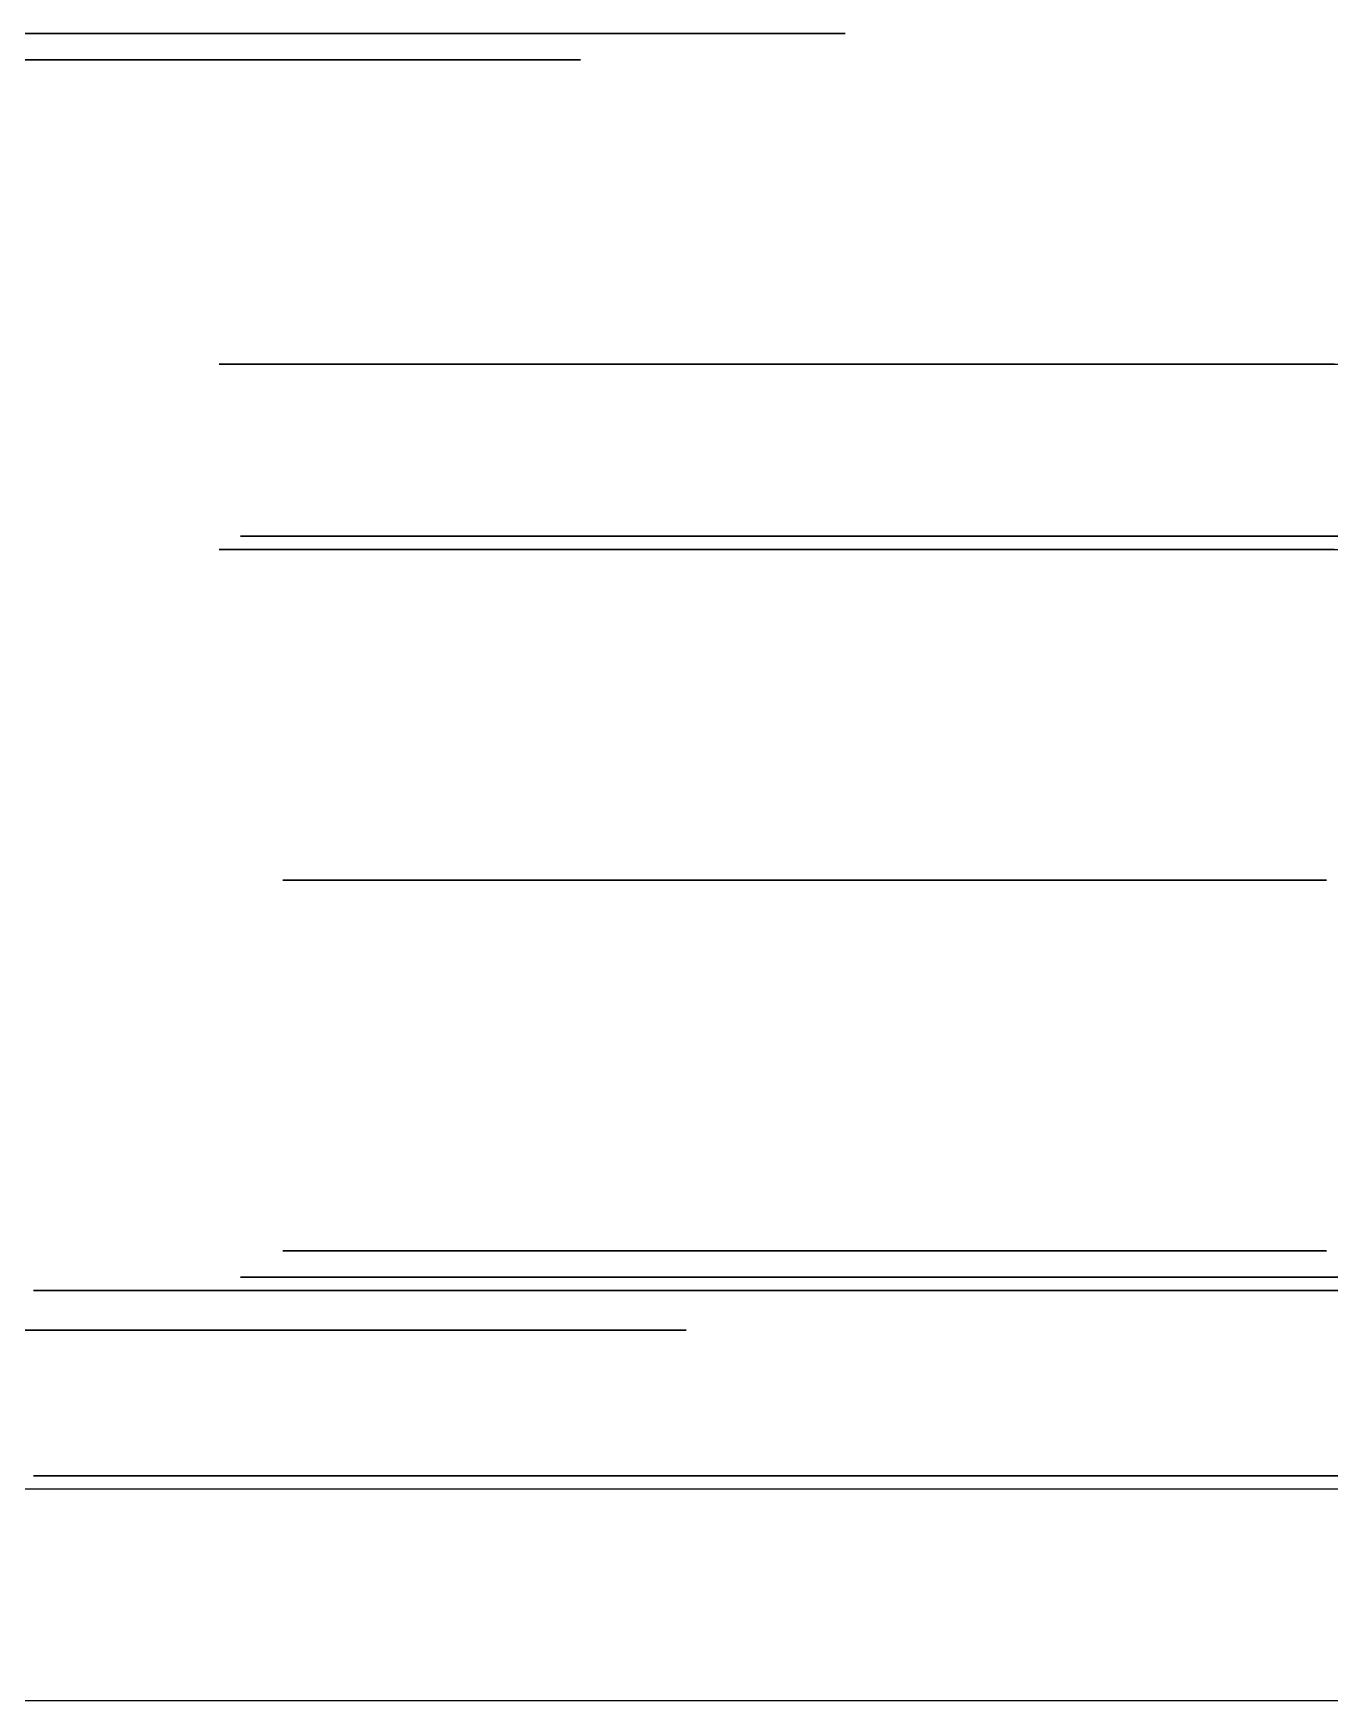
# Model space of a CAD drawing. Header units: millimetres. Extents: x -610 to 577, y -771 to 522.
# Drawn here: x -127.6 to -103.11, y 105 to 136.5 of the extents above; entities that cross this region are included whole.
import ezdxf

# ---------------------------------------------------------------- set-up
doc = ezdxf.new("R2010")
doc.units = ezdxf.units.MM
doc.layers.add('HIDDEN', color=8, linetype='Continuous')
doc.layers.add('VISIBLE', color=7, linetype='Continuous')

msp = doc.modelspace()

# ---------------------------------------------------------------- linework, layer by layer
at = {"layer": 'HIDDEN'}
for points in [[(-129.838, 136.5), (-127.133, 136.5)], [(-127.133, 136.5), (-129.838, 136.5)], [(-127.133, 136.5), (-124.261, 136.5)], [(-124.261, 136.5), (-127.133, 136.5)], [(-121.39, 136.5), (-124.261, 136.5)], [(-124.261, 136.5), (-121.39, 136.5)], [(-118.685, 136.5), (-121.39, 136.5)], [(-121.39, 136.5), (-118.685, 136.5)], [(-116.304, 136.5), (-118.685, 136.5)], [(-118.685, 136.5), (-116.304, 136.5)], [(-114.386, 136.5), (-116.304, 136.5)], [(-116.304, 136.5), (-114.386, 136.5)], [(-113.041, 136.5), (-114.386, 136.5)], [(-114.386, 136.5), (-113.041, 136.5)], [(-112.349, 136.5), (-113.041, 136.5)], [(-113.041, 136.5), (-112.349, 136.5)], [(-112.261, 136.5), (-112.349, 136.5)], [(-112.349, 136.5), (-112.261, 136.5)], [(-128.903, 136), (-127.514, 136)], [(-127.514, 136), (-128.903, 136)], [(-127.514, 136), (-125.937, 136)], [(-125.937, 136), (-127.514, 136)], [(-125.937, 136), (-124.261, 136)], [(-124.261, 136), (-125.937, 136)], [(-122.586, 136), (-124.261, 136)], [(-124.261, 136), (-122.586, 136)], [(-121.008, 136), (-122.586, 136)], [(-122.586, 136), (-121.008, 136)], [(-119.619, 136), (-121.008, 136)], [(-121.008, 136), (-119.619, 136)], [(-118.5, 136), (-119.619, 136)], [(-119.619, 136), (-118.5, 136)], [(-117.716, 136), (-118.5, 136)], [(-118.5, 136), (-117.716, 136)], [(-117.312, 136), (-117.716, 136)], [(-117.716, 136), (-117.312, 136)], [(-117.261, 136), (-117.312, 136)], [(-117.312, 136), (-117.261, 136)], [(-124.085, 130.25), (-123.989, 130.25)], [(-124.082, 130.25), (-124.085, 130.25)], [(-123.908, 130.25), (-124.082, 130.25)], [(-123.989, 130.25), (-123.634, 130.25)], [(-123.477, 130.25), (-123.908, 130.25)], [(-123.634, 130.25), (-123.038, 130.25)], [(-122.814, 130.25), (-123.477, 130.25)], [(-123.038, 130.25), (-122.235, 130.25)], [(-121.958, 130.25), (-122.814, 130.25)], [(-122.235, 130.25), (-121.273, 130.25)], [(-122.112, 130.25), (-122.015, 130.25)], [(-122.108, 130.25), (-122.112, 130.25)], [(-121.935, 130.25), (-122.108, 130.25)], [(-122.015, 130.25), (-121.66, 130.25)], [(-120.958, 130.25), (-121.958, 130.25)], [(-121.504, 130.25), (-121.935, 130.25)], [(-121.66, 130.25), (-121.064, 130.25)], [(-120.841, 130.25), (-121.504, 130.25)], [(-121.273, 130.25), (-120.207, 130.25)], [(-121.064, 130.25), (-120.262, 130.25)], [(-119.872, 130.25), (-120.958, 130.25)], [(-119.984, 130.25), (-120.841, 130.25)], [(-120.262, 130.25), (-119.299, 130.25)], [(-120.207, 130.25), (-119.098, 130.25)], [(-118.984, 130.25), (-119.984, 130.25)], [(-118.764, 130.25), (-119.872, 130.25)], [(-119.299, 130.25), (-118.233, 130.25)], [(-119.098, 130.25), (-118.013, 130.25)], [(-117.898, 130.25), (-118.984, 130.25)], [(-117.697, 130.25), (-118.764, 130.25)], [(-118.233, 130.25), (-117.125, 130.25)], [(-118.013, 130.25), (-117.013, 130.25)], [(-116.79, 130.25), (-117.898, 130.25)], [(-116.735, 130.25), (-117.697, 130.25)], [(-117.125, 130.25), (-116.039, 130.25)], [(-117.013, 130.25), (-116.156, 130.25)], [(-115.724, 130.25), (-116.79, 130.25)], [(-115.932, 130.25), (-116.735, 130.25)], [(-116.156, 130.25), (-115.493, 130.25)], [(-116.039, 130.25), (-115.039, 130.25)], [(-115.336, 130.25), (-115.932, 130.25)], [(-114.761, 130.25), (-115.724, 130.25)], [(-115.6, 130.25), (-115.504, 130.25)], [(-115.597, 130.25), (-115.6, 130.25)], [(-115.423, 130.25), (-115.597, 130.25)], [(-115.504, 130.25), (-115.149, 130.25)], [(-115.493, 130.25), (-115.062, 130.25)], [(-114.992, 130.25), (-115.423, 130.25)], [(-114.981, 130.25), (-115.336, 130.25)], [(-115.149, 130.25), (-114.553, 130.25)], [(-115.062, 130.25), (-114.888, 130.25)], [(-115.039, 130.25), (-114.183, 130.25)], [(-114.329, 130.25), (-114.992, 130.25)], [(-114.885, 130.25), (-114.981, 130.25)], [(-114.888, 130.25), (-114.885, 130.25)], [(-113.959, 130.25), (-114.761, 130.25)], [(-114.553, 130.25), (-113.75, 130.25)], [(-113.472, 130.25), (-114.329, 130.25)], [(-114.183, 130.25), (-113.52, 130.25)], [(-113.363, 130.25), (-113.959, 130.25)], [(-113.75, 130.25), (-112.788, 130.25)], [(-113.52, 130.25), (-113.089, 130.25)], [(-112.472, 130.25), (-113.472, 130.25)], [(-113.008, 130.25), (-113.363, 130.25)], [(-113.089, 130.25), (-112.915, 130.25)], [(-112.912, 130.25), (-113.008, 130.25)], [(-112.915, 130.25), (-112.912, 130.25)], [(-112.788, 130.25), (-111.721, 130.25)], [(-111.387, 130.25), (-112.472, 130.25)], [(-111.721, 130.25), (-110.613, 130.25)], [(-110.278, 130.25), (-111.387, 130.25)], [(-111.165, 130.25), (-111.069, 130.25)], [(-111.162, 130.25), (-111.165, 130.25)], [(-110.988, 130.25), (-111.162, 130.25)], [(-111.069, 130.25), (-110.714, 130.25)], [(-110.557, 130.25), (-110.988, 130.25)], [(-110.714, 130.25), (-110.118, 130.25)], [(-110.613, 130.25), (-109.528, 130.25)], [(-109.894, 130.25), (-110.557, 130.25)], [(-109.212, 130.25), (-110.278, 130.25)], [(-110.118, 130.25), (-109.315, 130.25)], [(-109.038, 130.25), (-109.894, 130.25)], [(-109.528, 130.25), (-108.527, 130.25)], [(-109.315, 130.25), (-108.353, 130.25)], [(-108.25, 130.25), (-109.212, 130.25)], [(-108.038, 130.25), (-109.038, 130.25)], [(-108.527, 130.25), (-107.671, 130.25)], [(-108.353, 130.25), (-107.287, 130.25)], [(-107.447, 130.25), (-108.25, 130.25)], [(-106.952, 130.25), (-108.038, 130.25)], [(-107.671, 130.25), (-107.008, 130.25)], [(-106.851, 130.25), (-107.447, 130.25)], [(-107.287, 130.25), (-106.179, 130.25)], [(-107.008, 130.25), (-106.577, 130.25)], [(-105.844, 130.25), (-106.952, 130.25)], [(-106.496, 130.25), (-106.851, 130.25)], [(-106.577, 130.25), (-106.403, 130.25)], [(-106.4, 130.25), (-106.496, 130.25)], [(-106.403, 130.25), (-106.4, 130.25)], [(-106.179, 130.25), (-105.093, 130.25)], [(-104.778, 130.25), (-105.844, 130.25)], [(-105.093, 130.25), (-104.093, 130.25)], [(-103.815, 130.25), (-104.778, 130.25)], [(-104.093, 130.25), (-103.236, 130.25)], [(-103.013, 130.25), (-103.815, 130.25)], [(-103.236, 130.25), (-102.573, 130.25)], [(-123.685, 127), (-123.597, 127)], [(-123.682, 127), (-123.685, 127)], [(-123.524, 127), (-123.682, 127)], [(-123.597, 127), (-123.273, 127)], [(-123.13, 127), (-123.524, 127)], [(-123.273, 127), (-122.729, 127)], [(-122.525, 127), (-123.13, 127)], [(-122.729, 127), (-121.996, 127)], [(-121.743, 127), (-122.525, 127)], [(-121.996, 127), (-121.117, 127)], [(-120.83, 127), (-121.743, 127)], [(-121.712, 127), (-121.624, 127)], [(-121.709, 127), (-121.712, 127)], [(-121.55, 127), (-121.709, 127)], [(-121.624, 127), (-121.3, 127)], [(-121.156, 127), (-121.55, 127)], [(-121.3, 127), (-120.755, 127)], [(-120.551, 127), (-121.156, 127)], [(-121.117, 127), (-120.144, 127)], [(-119.838, 127), (-120.83, 127)], [(-120.755, 127), (-120.023, 127)], [(-119.769, 127), (-120.551, 127)], [(-120.144, 127), (-119.132, 127)], [(-120.023, 127), (-119.144, 127)], [(-118.826, 127), (-119.838, 127)], [(-118.856, 127), (-119.769, 127)], [(-119.144, 127), (-118.17, 127)], [(-119.132, 127), (-118.141, 127)], [(-117.865, 127), (-118.856, 127)], [(-117.853, 127), (-118.826, 127)], [(-118.17, 127), (-117.158, 127)], [(-118.141, 127), (-117.228, 127)], [(-116.853, 127), (-117.865, 127)], [(-116.974, 127), (-117.853, 127)], [(-117.228, 127), (-116.446, 127)], [(-117.158, 127), (-116.167, 127)], [(-116.241, 127), (-116.974, 127)], [(-115.879, 127), (-116.853, 127)], [(-116.446, 127), (-115.84, 127)], [(-115.697, 127), (-116.241, 127)], [(-116.167, 127), (-115.254, 127)], [(-115.001, 127), (-115.879, 127)], [(-115.84, 127), (-115.447, 127)], [(-115.373, 127), (-115.697, 127)], [(-115.447, 127), (-115.288, 127)], [(-115.285, 127), (-115.373, 127)], [(-115.288, 127), (-115.285, 127)], [(-115.254, 127), (-114.472, 127)], [(-115.2, 127), (-115.112, 127)], [(-115.197, 127), (-115.2, 127)], [(-115.038, 127), (-115.197, 127)], [(-115.112, 127), (-114.788, 127)], [(-114.645, 127), (-115.038, 127)], [(-114.268, 127), (-115.001, 127)], [(-114.788, 127), (-114.244, 127)], [(-114.039, 127), (-114.645, 127)], [(-114.472, 127), (-113.867, 127)], [(-113.724, 127), (-114.268, 127)], [(-114.244, 127), (-113.511, 127)], [(-113.257, 127), (-114.039, 127)], [(-113.867, 127), (-113.473, 127)], [(-113.399, 127), (-113.724, 127)], [(-113.511, 127), (-112.632, 127)], [(-113.473, 127), (-113.314, 127)], [(-113.312, 127), (-113.399, 127)], [(-113.314, 127), (-113.312, 127)], [(-112.344, 127), (-113.257, 127)], [(-112.632, 127), (-111.659, 127)], [(-111.353, 127), (-112.344, 127)], [(-111.659, 127), (-110.647, 127)], [(-110.341, 127), (-111.353, 127)], [(-110.765, 127), (-110.677, 127)], [(-110.762, 127), (-110.765, 127)], [(-110.604, 127), (-110.762, 127)], [(-110.677, 127), (-110.353, 127)], [(-110.647, 127), (-109.656, 127)], [(-110.21, 127), (-110.604, 127)], [(-110.353, 127), (-109.809, 127)], [(-109.368, 127), (-110.341, 127)], [(-109.605, 127), (-110.21, 127)], [(-109.809, 127), (-109.076, 127)], [(-109.656, 127), (-108.742, 127)], [(-108.823, 127), (-109.605, 127)], [(-108.489, 127), (-109.368, 127)], [(-109.076, 127), (-108.198, 127)], [(-107.91, 127), (-108.823, 127)], [(-108.742, 127), (-107.96, 127)], [(-107.756, 127), (-108.489, 127)], [(-108.198, 127), (-107.224, 127)], [(-107.96, 127), (-107.355, 127)], [(-106.918, 127), (-107.91, 127)], [(-107.212, 127), (-107.756, 127)], [(-107.355, 127), (-106.962, 127)], [(-107.224, 127), (-106.212, 127)], [(-106.888, 127), (-107.212, 127)], [(-106.962, 127), (-106.803, 127)], [(-105.907, 127), (-106.918, 127)], [(-106.8, 127), (-106.888, 127)], [(-106.803, 127), (-106.8, 127)], [(-106.212, 127), (-105.221, 127)], [(-104.933, 127), (-105.907, 127)], [(-105.221, 127), (-104.308, 127)], [(-104.054, 127), (-104.933, 127)], [(-104.308, 127), (-103.526, 127)], [(-103.322, 127), (-104.054, 127)], [(-103.526, 127), (-102.92, 127)], [(-102.777, 127), (-103.322, 127)], [(-124.085, 126.75), (-123.989, 126.75)], [(-124.082, 126.75), (-124.085, 126.75)], [(-123.908, 126.75), (-124.082, 126.75)], [(-123.989, 126.75), (-123.634, 126.75)], [(-123.477, 126.75), (-123.908, 126.75)], [(-123.634, 126.75), (-123.038, 126.75)], [(-122.814, 126.75), (-123.477, 126.75)], [(-123.038, 126.75), (-122.235, 126.75)], [(-121.958, 126.75), (-122.814, 126.75)], [(-122.235, 126.75), (-121.273, 126.75)], [(-122.112, 126.75), (-122.015, 126.75)], [(-122.108, 126.75), (-122.112, 126.75)], [(-121.935, 126.75), (-122.108, 126.75)], [(-122.015, 126.75), (-121.66, 126.75)], [(-120.958, 126.75), (-121.958, 126.75)], [(-121.504, 126.75), (-121.935, 126.75)], [(-121.66, 126.75), (-121.064, 126.75)], [(-120.841, 126.75), (-121.504, 126.75)], [(-121.273, 126.75), (-120.207, 126.75)], [(-121.064, 126.75), (-120.262, 126.75)], [(-119.872, 126.75), (-120.958, 126.75)], [(-119.984, 126.75), (-120.841, 126.75)], [(-120.262, 126.75), (-119.299, 126.75)], [(-120.207, 126.75), (-119.098, 126.75)], [(-118.984, 126.75), (-119.984, 126.75)], [(-118.764, 126.75), (-119.872, 126.75)], [(-119.299, 126.75), (-118.233, 126.75)], [(-119.098, 126.75), (-118.013, 126.75)], [(-117.898, 126.75), (-118.984, 126.75)], [(-117.697, 126.75), (-118.764, 126.75)], [(-118.233, 126.75), (-117.125, 126.75)], [(-118.013, 126.75), (-117.013, 126.75)], [(-116.79, 126.75), (-117.898, 126.75)], [(-116.735, 126.75), (-117.697, 126.75)], [(-117.125, 126.75), (-116.039, 126.75)], [(-117.013, 126.75), (-116.156, 126.75)], [(-115.724, 126.75), (-116.79, 126.75)], [(-115.932, 126.75), (-116.735, 126.75)], [(-116.156, 126.75), (-115.493, 126.75)], [(-116.039, 126.75), (-115.039, 126.75)], [(-115.336, 126.75), (-115.932, 126.75)], [(-114.761, 126.75), (-115.724, 126.75)], [(-115.6, 126.75), (-115.504, 126.75)], [(-115.597, 126.75), (-115.6, 126.75)], [(-115.423, 126.75), (-115.597, 126.75)], [(-115.504, 126.75), (-115.149, 126.75)], [(-115.493, 126.75), (-115.062, 126.75)], [(-114.992, 126.75), (-115.423, 126.75)], [(-114.981, 126.75), (-115.336, 126.75)], [(-115.149, 126.75), (-114.553, 126.75)], [(-115.062, 126.75), (-114.888, 126.75)], [(-115.039, 126.75), (-114.183, 126.75)], [(-114.329, 126.75), (-114.992, 126.75)], [(-114.885, 126.75), (-114.981, 126.75)], [(-114.888, 126.75), (-114.885, 126.75)], [(-113.959, 126.75), (-114.761, 126.75)], [(-114.553, 126.75), (-113.75, 126.75)], [(-113.472, 126.75), (-114.329, 126.75)], [(-114.183, 126.75), (-113.52, 126.75)], [(-113.363, 126.75), (-113.959, 126.75)], [(-113.75, 126.75), (-112.788, 126.75)], [(-113.52, 126.75), (-113.089, 126.75)], [(-112.472, 126.75), (-113.472, 126.75)], [(-113.008, 126.75), (-113.363, 126.75)], [(-113.089, 126.75), (-112.915, 126.75)], [(-112.912, 126.75), (-113.008, 126.75)], [(-112.915, 126.75), (-112.912, 126.75)], [(-112.788, 126.75), (-111.721, 126.75)], [(-111.387, 126.75), (-112.472, 126.75)], [(-111.721, 126.75), (-110.613, 126.75)], [(-110.278, 126.75), (-111.387, 126.75)], [(-111.165, 126.75), (-111.069, 126.75)], [(-111.162, 126.75), (-111.165, 126.75)], [(-110.988, 126.75), (-111.162, 126.75)], [(-111.069, 126.75), (-110.714, 126.75)], [(-110.557, 126.75), (-110.988, 126.75)], [(-110.714, 126.75), (-110.118, 126.75)], [(-110.613, 126.75), (-109.528, 126.75)], [(-109.894, 126.75), (-110.557, 126.75)], [(-109.212, 126.75), (-110.278, 126.75)], [(-110.118, 126.75), (-109.315, 126.75)], [(-109.038, 126.75), (-109.894, 126.75)], [(-109.528, 126.75), (-108.527, 126.75)], [(-109.315, 126.75), (-108.353, 126.75)], [(-108.25, 126.75), (-109.212, 126.75)], [(-108.038, 126.75), (-109.038, 126.75)], [(-108.527, 126.75), (-107.671, 126.75)], [(-108.353, 126.75), (-107.287, 126.75)], [(-107.447, 126.75), (-108.25, 126.75)], [(-106.952, 126.75), (-108.038, 126.75)], [(-107.671, 126.75), (-107.008, 126.75)], [(-106.851, 126.75), (-107.447, 126.75)], [(-107.287, 126.75), (-106.179, 126.75)], [(-107.008, 126.75), (-106.577, 126.75)], [(-105.844, 126.75), (-106.952, 126.75)], [(-106.496, 126.75), (-106.851, 126.75)], [(-106.577, 126.75), (-106.403, 126.75)], [(-106.4, 126.75), (-106.496, 126.75)], [(-106.403, 126.75), (-106.4, 126.75)], [(-106.179, 126.75), (-105.093, 126.75)], [(-104.778, 126.75), (-105.844, 126.75)], [(-105.093, 126.75), (-104.093, 126.75)], [(-103.815, 126.75), (-104.778, 126.75)], [(-104.093, 126.75), (-103.236, 126.75)], [(-103.013, 126.75), (-103.815, 126.75)], [(-103.236, 126.75), (-102.573, 126.75)], [(-122.885, 120.5), (-122.814, 120.5)], [(-122.883, 120.5), (-122.885, 120.5)], [(-122.754, 120.5), (-122.883, 120.5)], [(-122.814, 120.5), (-122.552, 120.5)], [(-122.436, 120.5), (-122.754, 120.5)], [(-122.552, 120.5), (-122.111, 120.5)], [(-121.946, 120.5), (-122.436, 120.5)], [(-122.111, 120.5), (-121.518, 120.5)], [(-121.313, 120.5), (-121.946, 120.5)], [(-121.518, 120.5), (-120.807, 120.5)], [(-120.573, 120.5), (-121.313, 120.5)], [(-120.912, 120.5), (-120.84, 120.5)], [(-120.909, 120.5), (-120.912, 120.5)], [(-120.781, 120.5), (-120.909, 120.5)], [(-120.84, 120.5), (-120.578, 120.5)], [(-120.807, 120.5), (-120.018, 120.5)], [(-120.462, 120.5), (-120.781, 120.5)], [(-120.578, 120.5), (-120.137, 120.5)], [(-119.771, 120.5), (-120.573, 120.5)], [(-119.972, 120.5), (-120.462, 120.5)], [(-120.137, 120.5), (-119.544, 120.5)], [(-120.018, 120.5), (-119.199, 120.5)], [(-119.339, 120.5), (-119.972, 120.5)], [(-118.952, 120.5), (-119.771, 120.5)], [(-119.544, 120.5), (-118.833, 120.5)], [(-118.6, 120.5), (-119.339, 120.5)], [(-119.199, 120.5), (-118.397, 120.5)], [(-118.164, 120.5), (-118.952, 120.5)], [(-118.833, 120.5), (-118.045, 120.5)], [(-117.797, 120.5), (-118.6, 120.5)], [(-118.397, 120.5), (-117.658, 120.5)], [(-117.452, 120.5), (-118.164, 120.5)], [(-118.045, 120.5), (-117.226, 120.5)], [(-116.978, 120.5), (-117.797, 120.5)], [(-117.658, 120.5), (-117.025, 120.5)], [(-116.859, 120.5), (-117.452, 120.5)], [(-117.226, 120.5), (-116.423, 120.5)], [(-117.025, 120.5), (-116.535, 120.5)], [(-116.19, 120.5), (-116.978, 120.5)], [(-116.419, 120.5), (-116.859, 120.5)], [(-116.535, 120.5), (-116.216, 120.5)], [(-116.423, 120.5), (-115.684, 120.5)], [(-116.156, 120.5), (-116.419, 120.5)], [(-116.216, 120.5), (-116.087, 120.5)], [(-115.479, 120.5), (-116.19, 120.5)], [(-116.085, 120.5), (-116.156, 120.5)], [(-116.087, 120.5), (-116.085, 120.5)], [(-115.684, 120.5), (-115.051, 120.5)], [(-114.886, 120.5), (-115.479, 120.5)], [(-115.051, 120.5), (-114.561, 120.5)], [(-114.445, 120.5), (-114.886, 120.5)], [(-114.561, 120.5), (-114.242, 120.5)], [(-114.183, 120.5), (-114.445, 120.5)], [(-114.4, 120.5), (-114.329, 120.5)], [(-114.398, 120.5), (-114.4, 120.5)], [(-114.269, 120.5), (-114.398, 120.5)], [(-114.329, 120.5), (-114.066, 120.5)], [(-113.951, 120.5), (-114.269, 120.5)], [(-114.242, 120.5), (-114.114, 120.5)], [(-114.112, 120.5), (-114.183, 120.5)], [(-114.114, 120.5), (-114.112, 120.5)], [(-114.066, 120.5), (-113.626, 120.5)], [(-113.46, 120.5), (-113.951, 120.5)], [(-113.626, 120.5), (-113.033, 120.5)], [(-112.827, 120.5), (-113.46, 120.5)], [(-113.033, 120.5), (-112.321, 120.5)], [(-112.088, 120.5), (-112.827, 120.5)], [(-112.321, 120.5), (-111.533, 120.5)], [(-111.286, 120.5), (-112.088, 120.5)], [(-111.533, 120.5), (-110.714, 120.5)], [(-110.467, 120.5), (-111.286, 120.5)], [(-110.714, 120.5), (-109.912, 120.5)], [(-109.679, 120.5), (-110.467, 120.5)], [(-109.965, 120.5), (-109.894, 120.5)], [(-109.963, 120.5), (-109.965, 120.5)], [(-109.834, 120.5), (-109.963, 120.5)], [(-109.912, 120.5), (-109.172, 120.5)], [(-109.894, 120.5), (-109.632, 120.5)], [(-109.516, 120.5), (-109.834, 120.5)], [(-108.967, 120.5), (-109.679, 120.5)], [(-109.632, 120.5), (-109.191, 120.5)], [(-109.026, 120.5), (-109.516, 120.5)], [(-109.191, 120.5), (-108.598, 120.5)], [(-109.172, 120.5), (-108.539, 120.5)], [(-108.393, 120.5), (-109.026, 120.5)], [(-108.374, 120.5), (-108.967, 120.5)], [(-108.598, 120.5), (-107.887, 120.5)], [(-108.539, 120.5), (-108.049, 120.5)], [(-107.654, 120.5), (-108.393, 120.5)], [(-107.933, 120.5), (-108.374, 120.5)], [(-108.049, 120.5), (-107.731, 120.5)], [(-107.671, 120.5), (-107.933, 120.5)], [(-107.887, 120.5), (-107.099, 120.5)], [(-107.731, 120.5), (-107.602, 120.5)], [(-107.6, 120.5), (-107.671, 120.5)], [(-106.851, 120.5), (-107.654, 120.5)], [(-107.602, 120.5), (-107.6, 120.5)], [(-107.099, 120.5), (-106.28, 120.5)], [(-106.032, 120.5), (-106.851, 120.5)], [(-106.28, 120.5), (-105.477, 120.5)], [(-105.244, 120.5), (-106.032, 120.5)], [(-105.477, 120.5), (-104.738, 120.5)], [(-104.533, 120.5), (-105.244, 120.5)], [(-104.738, 120.5), (-104.105, 120.5)], [(-103.939, 120.5), (-104.533, 120.5)], [(-104.105, 120.5), (-103.615, 120.5)], [(-103.499, 120.5), (-103.939, 120.5)], [(-103.615, 120.5), (-103.296, 120.5)], [(-103.237, 120.5), (-103.499, 120.5)], [(-103.296, 120.5), (-103.168, 120.5)], [(-103.165, 120.5), (-103.237, 120.5)], [(-103.168, 120.5), (-103.165, 120.5)], [(-122.885, 113.5), (-122.814, 113.5)], [(-122.883, 113.5), (-122.885, 113.5)], [(-122.754, 113.5), (-122.883, 113.5)], [(-122.814, 113.5), (-122.552, 113.5)], [(-122.436, 113.5), (-122.754, 113.5)], [(-122.552, 113.5), (-122.111, 113.5)], [(-121.946, 113.5), (-122.436, 113.5)], [(-122.111, 113.5), (-121.518, 113.5)], [(-121.313, 113.5), (-121.946, 113.5)], [(-121.518, 113.5), (-120.807, 113.5)], [(-120.573, 113.5), (-121.313, 113.5)], [(-120.912, 113.5), (-120.84, 113.5)], [(-120.909, 113.5), (-120.912, 113.5)], [(-120.781, 113.5), (-120.909, 113.5)], [(-120.84, 113.5), (-120.578, 113.5)], [(-120.807, 113.5), (-120.018, 113.5)], [(-120.462, 113.5), (-120.781, 113.5)], [(-120.578, 113.5), (-120.137, 113.5)], [(-119.771, 113.5), (-120.573, 113.5)], [(-119.972, 113.5), (-120.462, 113.5)], [(-120.137, 113.5), (-119.544, 113.5)], [(-120.018, 113.5), (-119.199, 113.5)], [(-119.339, 113.5), (-119.972, 113.5)], [(-118.952, 113.5), (-119.771, 113.5)], [(-119.544, 113.5), (-118.833, 113.5)], [(-118.6, 113.5), (-119.339, 113.5)], [(-119.199, 113.5), (-118.397, 113.5)], [(-118.164, 113.5), (-118.952, 113.5)], [(-118.833, 113.5), (-118.045, 113.5)], [(-117.797, 113.5), (-118.6, 113.5)], [(-118.397, 113.5), (-117.658, 113.5)], [(-117.452, 113.5), (-118.164, 113.5)], [(-118.045, 113.5), (-117.226, 113.5)], [(-116.978, 113.5), (-117.797, 113.5)], [(-117.658, 113.5), (-117.025, 113.5)], [(-116.859, 113.5), (-117.452, 113.5)], [(-117.226, 113.5), (-116.423, 113.5)], [(-117.025, 113.5), (-116.535, 113.5)], [(-116.19, 113.5), (-116.978, 113.5)], [(-116.419, 113.5), (-116.859, 113.5)], [(-116.535, 113.5), (-116.216, 113.5)], [(-116.423, 113.5), (-115.684, 113.5)], [(-116.156, 113.5), (-116.419, 113.5)], [(-116.216, 113.5), (-116.087, 113.5)], [(-115.479, 113.5), (-116.19, 113.5)], [(-116.085, 113.5), (-116.156, 113.5)], [(-116.087, 113.5), (-116.085, 113.5)], [(-115.684, 113.5), (-115.051, 113.5)], [(-114.886, 113.5), (-115.479, 113.5)], [(-115.051, 113.5), (-114.561, 113.5)], [(-114.445, 113.5), (-114.886, 113.5)], [(-114.561, 113.5), (-114.242, 113.5)], [(-114.183, 113.5), (-114.445, 113.5)], [(-114.4, 113.5), (-114.329, 113.5)], [(-114.398, 113.5), (-114.4, 113.5)], [(-114.269, 113.5), (-114.398, 113.5)], [(-114.329, 113.5), (-114.066, 113.5)], [(-113.951, 113.5), (-114.269, 113.5)], [(-114.242, 113.5), (-114.114, 113.5)], [(-114.112, 113.5), (-114.183, 113.5)], [(-114.114, 113.5), (-114.112, 113.5)], [(-114.066, 113.5), (-113.626, 113.5)], [(-113.46, 113.5), (-113.951, 113.5)], [(-113.626, 113.5), (-113.033, 113.5)], [(-112.827, 113.5), (-113.46, 113.5)], [(-113.033, 113.5), (-112.321, 113.5)], [(-112.088, 113.5), (-112.827, 113.5)], [(-112.321, 113.5), (-111.533, 113.5)], [(-111.286, 113.5), (-112.088, 113.5)], [(-111.533, 113.5), (-110.714, 113.5)], [(-110.467, 113.5), (-111.286, 113.5)], [(-110.714, 113.5), (-109.912, 113.5)], [(-109.679, 113.5), (-110.467, 113.5)], [(-109.965, 113.5), (-109.894, 113.5)], [(-109.963, 113.5), (-109.965, 113.5)], [(-109.834, 113.5), (-109.963, 113.5)], [(-109.912, 113.5), (-109.172, 113.5)], [(-109.894, 113.5), (-109.632, 113.5)], [(-109.516, 113.5), (-109.834, 113.5)], [(-108.967, 113.5), (-109.679, 113.5)], [(-109.632, 113.5), (-109.191, 113.5)], [(-109.026, 113.5), (-109.516, 113.5)], [(-109.191, 113.5), (-108.598, 113.5)], [(-109.172, 113.5), (-108.539, 113.5)], [(-108.393, 113.5), (-109.026, 113.5)], [(-108.374, 113.5), (-108.967, 113.5)], [(-108.598, 113.5), (-107.887, 113.5)], [(-108.539, 113.5), (-108.049, 113.5)], [(-107.654, 113.5), (-108.393, 113.5)], [(-107.933, 113.5), (-108.374, 113.5)], [(-108.049, 113.5), (-107.731, 113.5)], [(-107.671, 113.5), (-107.933, 113.5)], [(-107.887, 113.5), (-107.099, 113.5)], [(-107.731, 113.5), (-107.602, 113.5)], [(-107.6, 113.5), (-107.671, 113.5)], [(-106.851, 113.5), (-107.654, 113.5)], [(-107.602, 113.5), (-107.6, 113.5)], [(-107.099, 113.5), (-106.28, 113.5)], [(-106.032, 113.5), (-106.851, 113.5)], [(-106.28, 113.5), (-105.477, 113.5)], [(-105.244, 113.5), (-106.032, 113.5)], [(-105.477, 113.5), (-104.738, 113.5)], [(-104.533, 113.5), (-105.244, 113.5)], [(-104.738, 113.5), (-104.105, 113.5)], [(-103.939, 113.5), (-104.533, 113.5)], [(-104.105, 113.5), (-103.615, 113.5)], [(-103.499, 113.5), (-103.939, 113.5)], [(-103.615, 113.5), (-103.296, 113.5)], [(-103.237, 113.5), (-103.499, 113.5)], [(-103.296, 113.5), (-103.168, 113.5)], [(-103.165, 113.5), (-103.237, 113.5)], [(-103.168, 113.5), (-103.165, 113.5)], [(-123.685, 113), (-123.597, 113)], [(-123.682, 113), (-123.685, 113)], [(-123.524, 113), (-123.682, 113)], [(-123.597, 113), (-123.273, 113)], [(-123.13, 113), (-123.524, 113)], [(-123.273, 113), (-122.729, 113)], [(-122.525, 113), (-123.13, 113)], [(-122.729, 113), (-121.996, 113)], [(-121.743, 113), (-122.525, 113)], [(-121.996, 113), (-121.117, 113)], [(-120.83, 113), (-121.743, 113)], [(-121.712, 113), (-121.624, 113)], [(-121.709, 113), (-121.712, 113)], [(-121.55, 113), (-121.709, 113)], [(-121.624, 113), (-121.3, 113)], [(-121.156, 113), (-121.55, 113)], [(-121.3, 113), (-120.755, 113)], [(-120.551, 113), (-121.156, 113)], [(-121.117, 113), (-120.144, 113)], [(-119.838, 113), (-120.83, 113)], [(-120.755, 113), (-120.023, 113)], [(-119.769, 113), (-120.551, 113)], [(-120.144, 113), (-119.132, 113)], [(-120.023, 113), (-119.144, 113)], [(-118.826, 113), (-119.838, 113)], [(-118.856, 113), (-119.769, 113)], [(-119.144, 113), (-118.17, 113)], [(-119.132, 113), (-118.141, 113)], [(-117.865, 113), (-118.856, 113)], [(-117.853, 113), (-118.826, 113)], [(-118.17, 113), (-117.158, 113)], [(-118.141, 113), (-117.228, 113)], [(-116.853, 113), (-117.865, 113)], [(-116.974, 113), (-117.853, 113)], [(-117.228, 113), (-116.446, 113)], [(-117.158, 113), (-116.167, 113)], [(-116.241, 113), (-116.974, 113)], [(-115.879, 113), (-116.853, 113)], [(-116.446, 113), (-115.84, 113)], [(-115.697, 113), (-116.241, 113)], [(-116.167, 113), (-115.254, 113)], [(-115.001, 113), (-115.879, 113)], [(-115.84, 113), (-115.447, 113)], [(-115.373, 113), (-115.697, 113)], [(-115.447, 113), (-115.288, 113)], [(-115.285, 113), (-115.373, 113)], [(-115.288, 113), (-115.285, 113)], [(-115.254, 113), (-114.472, 113)], [(-115.2, 113), (-115.112, 113)], [(-115.197, 113), (-115.2, 113)], [(-115.038, 113), (-115.197, 113)], [(-115.112, 113), (-114.788, 113)], [(-114.645, 113), (-115.038, 113)], [(-114.268, 113), (-115.001, 113)], [(-114.788, 113), (-114.244, 113)], [(-114.039, 113), (-114.645, 113)], [(-114.472, 113), (-113.867, 113)], [(-113.724, 113), (-114.268, 113)], [(-114.244, 113), (-113.511, 113)], [(-113.257, 113), (-114.039, 113)], [(-113.867, 113), (-113.473, 113)], [(-113.399, 113), (-113.724, 113)], [(-113.511, 113), (-112.632, 113)], [(-113.473, 113), (-113.314, 113)], [(-113.312, 113), (-113.399, 113)], [(-113.314, 113), (-113.312, 113)], [(-112.344, 113), (-113.257, 113)], [(-112.632, 113), (-111.659, 113)], [(-111.353, 113), (-112.344, 113)], [(-111.659, 113), (-110.647, 113)], [(-110.341, 113), (-111.353, 113)], [(-110.765, 113), (-110.677, 113)], [(-110.762, 113), (-110.765, 113)], [(-110.604, 113), (-110.762, 113)], [(-110.677, 113), (-110.353, 113)], [(-110.647, 113), (-109.656, 113)], [(-110.21, 113), (-110.604, 113)], [(-110.353, 113), (-109.809, 113)], [(-109.368, 113), (-110.341, 113)], [(-109.605, 113), (-110.21, 113)], [(-109.809, 113), (-109.076, 113)], [(-109.656, 113), (-108.742, 113)], [(-108.823, 113), (-109.605, 113)], [(-108.489, 113), (-109.368, 113)], [(-109.076, 113), (-108.198, 113)], [(-107.91, 113), (-108.823, 113)], [(-108.742, 113), (-107.96, 113)], [(-107.756, 113), (-108.489, 113)], [(-108.198, 113), (-107.224, 113)], [(-107.96, 113), (-107.355, 113)], [(-106.918, 113), (-107.91, 113)], [(-107.212, 113), (-107.756, 113)], [(-107.355, 113), (-106.962, 113)], [(-107.224, 113), (-106.212, 113)], [(-106.888, 113), (-107.212, 113)], [(-106.962, 113), (-106.803, 113)], [(-105.907, 113), (-106.918, 113)], [(-106.8, 113), (-106.888, 113)], [(-106.803, 113), (-106.8, 113)], [(-106.212, 113), (-105.221, 113)], [(-104.933, 113), (-105.907, 113)], [(-105.221, 113), (-104.308, 113)], [(-104.054, 113), (-104.933, 113)], [(-104.308, 113), (-103.526, 113)], [(-103.322, 113), (-104.054, 113)], [(-103.526, 113), (-102.92, 113)], [(-102.777, 113), (-103.322, 113)], [(-127.596, 112.75), (-127.135, 112.75)], [(-127.581, 112.75), (-127.596, 112.75)], [(-126.749, 112.75), (-127.581, 112.75)], [(-127.135, 112.75), (-125.438, 112.75)], [(-124.688, 112.75), (-126.749, 112.75)], [(-125.438, 112.75), (-122.587, 112.75)], [(-121.517, 112.75), (-124.688, 112.75)], [(-122.587, 112.75), (-118.749, 112.75)], [(-117.421, 112.75), (-121.517, 112.75)], [(-118.749, 112.75), (-114.146, 112.75)], [(-112.638, 112.75), (-117.421, 112.75)], [(-114.146, 112.75), (-109.047, 112.75)], [(-107.445, 112.75), (-112.638, 112.75)], [(-109.047, 112.75), (-103.747, 112.75)], [(-102.145, 112.75), (-107.445, 112.75)], [(-103.747, 112.75), (-98.554, 112.75)], [(-128.444, 112), (-126.415, 112)], [(-126.415, 112), (-128.444, 112)], [(-126.415, 112), (-124.261, 112)], [(-124.261, 112), (-126.415, 112)], [(-122.107, 112), (-124.261, 112)], [(-124.261, 112), (-122.107, 112)], [(-120.079, 112), (-122.107, 112)], [(-122.107, 112), (-120.079, 112)], [(-118.293, 112), (-120.079, 112)], [(-120.079, 112), (-118.293, 112)], [(-116.854, 112), (-118.293, 112)], [(-118.293, 112), (-116.854, 112)], [(-115.846, 112), (-116.854, 112)], [(-116.854, 112), (-115.846, 112)], [(-115.327, 112), (-115.846, 112)], [(-115.846, 112), (-115.327, 112)], [(-115.261, 112), (-115.327, 112)], [(-115.327, 112), (-115.261, 112)], [(-319.596, 109), (-79.596, 109)], [(-319.596, 109), (-79.596, 109)], [(-319.596, 109), (-79.596, 109)], [(-319.596, 109), (-79.596, 109)], [(-127.596, 109.25), (-127.135, 109.25)], [(-127.581, 109.25), (-127.596, 109.25)], [(-126.749, 109.25), (-127.581, 109.25)], [(-127.135, 109.25), (-125.438, 109.25)], [(-124.688, 109.25), (-126.749, 109.25)], [(-125.438, 109.25), (-122.587, 109.25)], [(-121.517, 109.25), (-124.688, 109.25)], [(-122.587, 109.25), (-118.749, 109.25)], [(-117.421, 109.25), (-121.517, 109.25)], [(-118.749, 109.25), (-114.146, 109.25)], [(-112.638, 109.25), (-117.421, 109.25)], [(-114.146, 109.25), (-109.047, 109.25)], [(-107.445, 109.25), (-112.638, 109.25)], [(-109.047, 109.25), (-103.747, 109.25)], [(-102.145, 109.25), (-107.445, 109.25)], [(-103.747, 109.25), (-98.554, 109.25)], [(-319.596, 105), (-79.596, 105)]]:
    msp.add_lwpolyline(points, dxfattribs=at)
at = {"layer": 'VISIBLE'}
for points in [[(-207.096, 109), (-81.596, 109)], [(-207.096, 109), (-81.596, 109)], [(-207.096, 105), (-79.596, 105)]]:
    msp.add_lwpolyline(points, dxfattribs=at)

doc.saveas('drawing.dxf')
